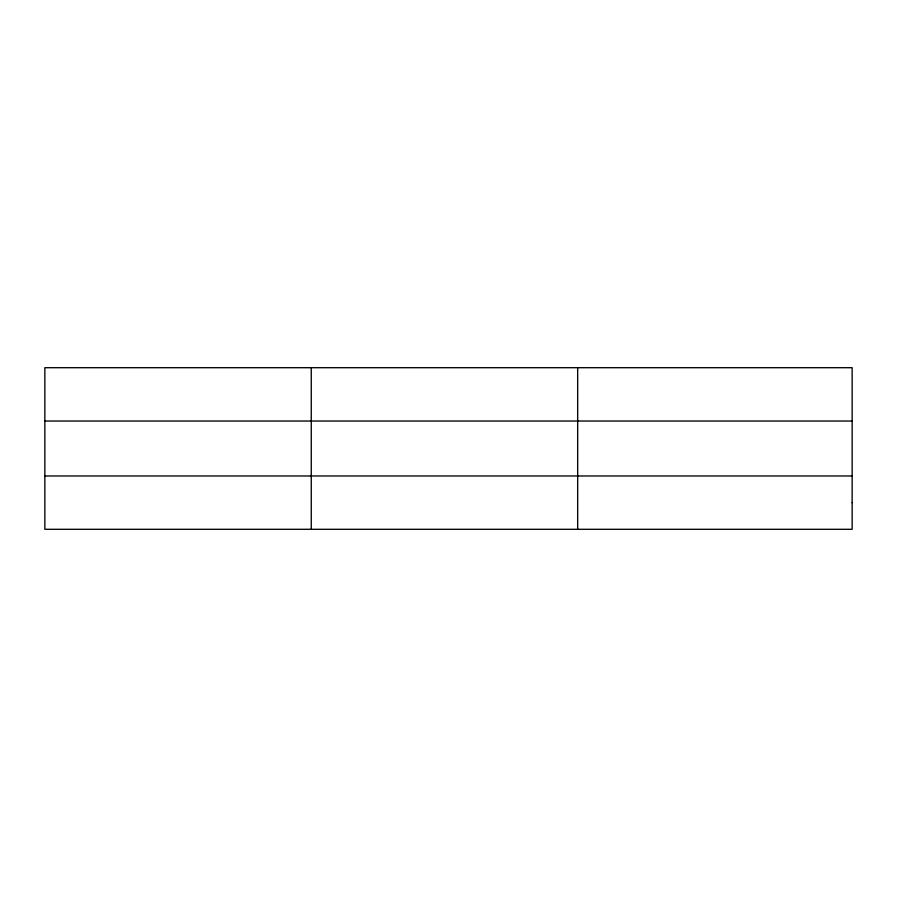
<?xml version="1.0" encoding="UTF-8"?>
<svg xmlns="http://www.w3.org/2000/svg" width="897" height="897" viewBox="0 0 897 897"><rect width="100%" height="100%" fill="white"/><g stroke="black" fill="none" stroke-linecap="round" stroke-linejoin="round"><path stroke-width="1.35" d="M311.259 367.703L311.259 529.297M577.668 367.703L577.668 529.297M44.85 421.029L852.15 421.029M44.85 475.971L852.15 475.971M852.15 502.634L852.15 529.297L44.85 529.297L44.85 367.703L852.15 367.703L852.15 502.634"/></g></svg>
